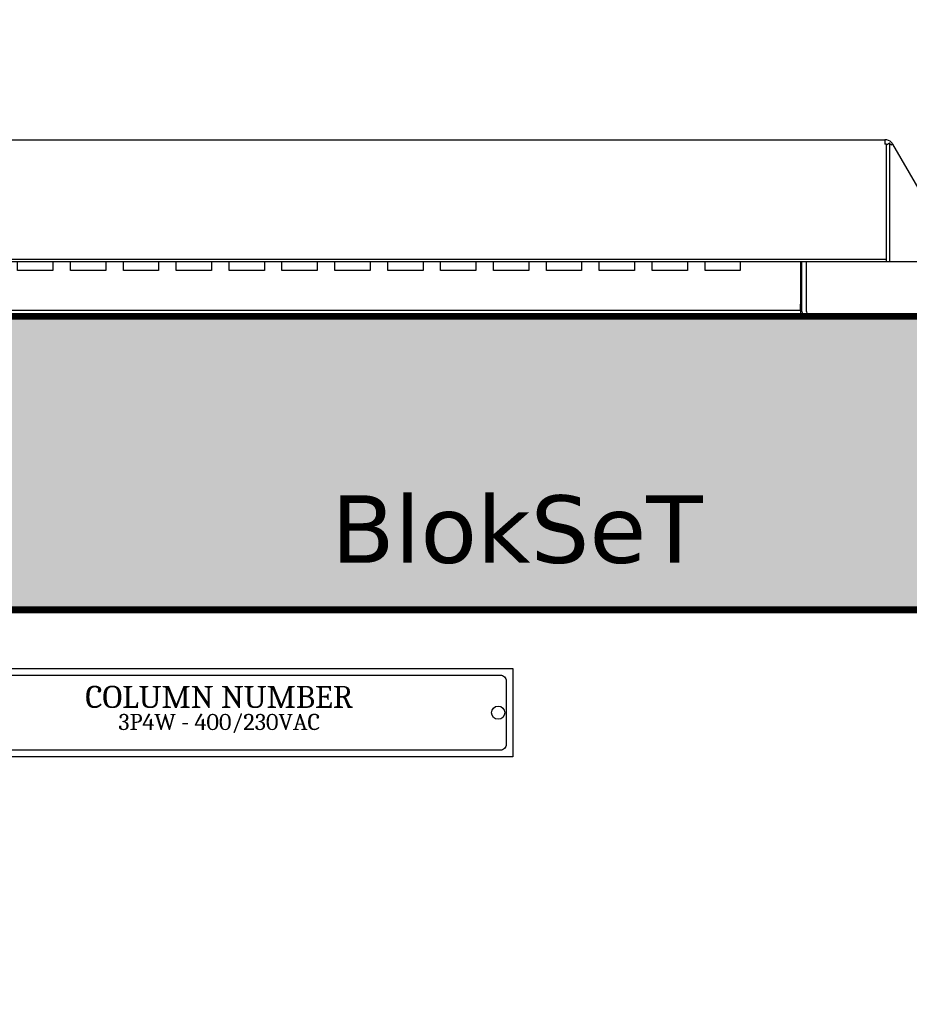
# Model space of a CAD drawing. Header units: millimetres. Extents: x -116965 to 323937, y 291661 to 566926.
# Drawn here: x -46549.5 to -46246.5, y 330210.3 to 330540.5 of the extents above; entities that cross this region are included whole.
import ezdxf

# ---------------------------------------------------------------- set-up
doc = ezdxf.new("R2010")
doc.units = ezdxf.units.MM
doc.header["$PDMODE"] = 35
doc.layers.get('0').update_dxf_attribs({"lineweight": 18})
doc.layers.add('AM_5', color=3, linetype='Continuous', lineweight=25)
doc.layers.add('Visible (ISO)', color=7, linetype='Continuous', lineweight=50)
doc.layers.add('C00-00-00', color=7, linetype='Continuous')
doc.layers.add('dien', color=2, linetype='Continuous')
for name, color, linetype, true_color in [('C34-3A-40', 7, 'Continuous', 0x343a40), ('C62-64-69', 7, 'Continuous', 0x626469), ('CFF-FF-FF', 7, 'Continuous', 0xffffff)]:
    doc.layers.add(name, color=color, linetype=linetype, true_color=true_color)
doc.styles.add('hwTech', font='Cambria.ttf')
doc.styles.get("Standard").update_dxf_attribs({"font": 'arial.ttf'})
doc.styles.add('{18b73a54-fa43-428c-adcb-c1c7bbdf2c84}', font='Simplex.shx')
doc.dimstyles.new('kich thuoc$0', dxfattribs={"dimscale": 2, "dimtxt": 20, "dimasz": 16, "dimexe": 15, "dimexo": 10, "dimgap": 5, "dimtad": 1, "dimdec": 0, "dimzin": 0, "dimdsep": 46, "dimtxsty": '{18b73a54-fa43-428c-adcb-c1c7bbdf2c84}', "dimblk": 'OPEN30', "dimcen": 0.09, "dimclrd": 3, "dimclre": 3, "dimclrt": 3, "dimadec": 0, "dimazin": 0, "dimtfac": 1, "dimtdec": 0, "dimtofl": 0, "dimtmove": 0, "dimatfit": 3, "dimldrblk": 'OPEN30', "dimfxl": 1, "dimtolj": 1, "dimtzin": 0, "dimarcsym": 0})

# ---------------------------------------------------------------- blocks, each defined once
blk = doc.blocks.new('SV-F')
at = {"lineweight": 13}
blk.add_line((201, 0), (-201, 0), dxfattribs=at)
at = {"layer": 'Visible (ISO)', "lineweight": 13}
for p, q in [((-226.27, 58.5), (-226.27, 60)), ((-226.27, 60), (226.27, 60)), ((226.27, 60), (226.27, 58.5)), ((-251.5, 19.3), (-228.87, 58.5)), ((-228.79, 58.46), (-228.87, 58.5)), ((-228.79, 58.46), (-228.7, 58.41)), ((-227.8, 58.89), (-228.23, 58.13)), ((-227.8, 58.89), (-227.8, 18.55)), ((-226.82, 58.32), (-227.8, 58.89)), ((-226.82, 18.55), (-226.82, 58.32)), ((-226.68, 58.5), (-226.68, 19.3)), ((-226.27, 58.5), (-226.68, 58.5)), ((226.68, 58.5), (226.27, 58.5)), ((226.68, 58.5), (226.68, 19.3)), ((226.82, 58.32), (227.8, 58.89)), ((226.82, 18.55), (226.82, 58.32)), ((228.23, 58.13), (227.8, 58.89)), ((227.8, 58.89), (227.8, 18.55)), ((228.7, 58.41), (228.79, 58.46)), ((228.87, 58.5), (228.79, 58.46)), ((228.87, 58.5), (251.5, 19.3)), ((-250.87, 18.93), (-251.5, 19.3)), ((-250.87, 18.93), (-250.2, 18.55)), ((-250.2, 18.55), (-227.8, 18.55)), ((-227.8, 18.55), (-226.82, 18.55)), ((-226.68, 19.3), (-226.68, 18.55)), ((-226.68, 19.3), (226.68, 19.3)), ((-226.68, 18.55), (226.68, 18.55)), ((-199.5, 18.55), (-199.5, 1.5)), ((-198, 1.5), (-198, 18.55)), ((-197.5, 4), (-197.5, 18.55)), ((-177, 15.5), (-177, 18.55)), ((-165, 18.55), (-165, 15.5)), ((-159, 15.5), (-159, 18.55)), ((-147, 18.55), (-147, 15.5)), ((-141, 15.5), (-141, 18.55)), ((-129, 18.55), (-129, 15.5)), ((-123, 15.5), (-123, 18.55)), ((-111, 18.55), (-111, 15.5)), ((-105, 15.5), (-105, 18.55)), ((-93, 18.55), (-93, 15.5)), ((-87, 15.5), (-87, 18.55)), ((-75, 18.55), (-75, 15.5)), ((-69, 15.5), (-69, 18.55)), ((-57, 18.55), (-57, 15.5)), ((-51, 15.5), (-51, 18.55)), ((-39, 18.55), (-39, 15.5)), ((-33, 15.5), (-33, 18.55)), ((-21, 18.55), (-21, 15.5)), ((-15, 15.5), (-15, 18.55)), ((-3, 18.55), (-3, 15.5)), ((3, 15.5), (3, 18.55)), ((15, 18.55), (15, 15.5)), ((21, 15.5), (21, 18.55)), ((33, 18.55), (33, 15.5)), ((39, 15.5), (39, 18.55)), ((51, 18.55), (51, 15.5)), ((57, 15.5), (57, 18.55)), ((69, 18.55), (69, 15.5)), ((75, 15.5), (75, 18.55)), ((87, 18.55), (87, 15.5)), ((93, 15.5), (93, 18.55)), ((105, 18.55), (105, 15.5)), ((111, 15.5), (111, 18.55)), ((123, 18.55), (123, 15.5)), ((129, 15.5), (129, 18.55)), ((141, 18.55), (141, 15.5)), ((147, 15.5), (147, 18.55)), ((159, 18.55), (159, 15.5)), ((165, 15.5), (165, 18.55)), ((177, 18.55), (177, 15.5)), ((197.5, 18.55), (197.5, 4)), ((198, 1.5), (198, 18.55)), ((199.5, 1.5), (199.5, 18.55)), ((226.68, 19.3), (226.68, 18.55)), ((226.82, 18.55), (227.8, 18.55)), ((227.8, 18.55), (250.2, 18.55)), ((250.87, 18.93), (250.2, 18.55)), ((251.5, 19.3), (250.87, 18.93)), ((-165, 15.5), (-177, 15.5)), ((-147, 15.5), (-159, 15.5)), ((-129, 15.5), (-141, 15.5)), ((-111, 15.5), (-123, 15.5)), ((-93, 15.5), (-105, 15.5)), ((-75, 15.5), (-87, 15.5)), ((-57, 15.5), (-69, 15.5)), ((-39, 15.5), (-51, 15.5)), ((-21, 15.5), (-33, 15.5)), ((-3, 15.5), (-15, 15.5)), ((15, 15.5), (3, 15.5)), ((33, 15.5), (21, 15.5)), ((51, 15.5), (39, 15.5)), ((69, 15.5), (57, 15.5)), ((87, 15.5), (75, 15.5)), ((105, 15.5), (93, 15.5)), ((123, 15.5), (111, 15.5)), ((141, 15.5), (129, 15.5)), ((159, 15.5), (147, 15.5)), ((177, 15.5), (165, 15.5)), ((-197.5, 2), (-197.5, 4)), ((197.5, 2), (197.5, 4)), ((-197.5, 2), (197.5, 2)), ((-197.5, 2), (-197.5, 0)), ((197.5, 2), (197.5, 0))]:
    blk.add_line(p, q, dxfattribs=at)
for centre, radius, start, end in [((-226.27, 57), 3, 90, 136.3257), ((226.27, 57), 3, 43.6743, 90), ((-226.27, 57), 3, 136.3257, 150), ((-226.27, 57), 1.5, 105.8402, 114.6033), ((226.27, 57), 1.5, 65.3967, 74.1598), ((226.27, 57), 3, 30, 43.6743), ((-201, 1.5), 1.5, 270, 0), ((-201, 1.5), 3, 330, 0), ((201, 1.5), 3, 180, 210), ((201, 1.5), 1.5, 180, 270)]:
    blk.add_arc(centre, radius, start, end, dxfattribs=at)
for points in [[(-228.7, 58.41), (-228.66, 58.38), (-228.61, 58.35), (-228.56, 58.32)], [(-228.56, 58.32), (-228.47, 58.27), (-228.36, 58.21), (-228.23, 58.13)], [(228.56, 58.32), (228.47, 58.27), (228.36, 58.21), (228.23, 58.13)], [(228.7, 58.41), (228.66, 58.38), (228.61, 58.35), (228.56, 58.32)]]:
    blk.add_open_spline(points, degree=3, dxfattribs=at)
blk = doc.blocks.new('_Open30')
at = {"color": 0, "linetype": 'ByBlock', "lineweight": -2}
for p, q in [((-1, 0.268), (0, 0)), ((0, 0), (-1, -0.268)), ((0, 0), (-1, 0))]:
    blk.add_line(p, q, dxfattribs=at)
blk = doc.blocks.new('*D1816')
at = {"layer": 'AM_5', "color": 3, "lineweight": -2, "transparency": 16777216}
for p, q in [((-46832.34, 330459.51), (-46832.34, 330844.43)), ((-46132.34, 330459.51), (-46132.34, 330844.43)), ((-46802.34, 330814.43), (-46162.34, 330814.43))]:
    blk.add_line(p, q, dxfattribs=at)
at = {"layer": 'Defpoints', "color": 0, "lineweight": -3, "transparency": 16777216}
for p in [(-46132.34, 330814.43), (-46832.34, 330439.51), (-46132.34, 330439.51)]:
    blk.add_point(p, dxfattribs=at)
at = {"layer": 'AM_5', "color": 3, "lineweight": -2, "transparency": 16777216, "xscale": 30, "yscale": 30, "zscale": 30, "rotation": 180}
blk.add_blockref('_Open30', (-46832.34, 330814.43), dxfattribs=at)
at = {"layer": 'AM_5', "color": 3, "lineweight": -2, "transparency": 16777216, "xscale": 30, "yscale": 30, "zscale": 30}
blk.add_blockref('_Open30', (-46132.34, 330814.43), dxfattribs=at)
at = {"layer": 'AM_5', "color": 3, "transparency": 16777216, "insert": (-46482.34, 330844.43), "char_height": 40, "attachment_point": 5, "style": '{18b73a54-fa43-428c-adcb-c1c7bbdf2c84}'}
blk.add_mtext('\\A1;700', dxfattribs=at)
blk = doc.blocks.new('QƯEQWQWEQWE')
at = {"color": 0, "lineweight": 13, "ltscale": 100}
blk.add_lwpolyline([(60414.52, 346788.3), (60214.52, 346788.3), (60214.52, 346818.3), (60414.52, 346818.3)], close=True, dxfattribs=at)
blk.add_lwpolyline([(60410.27, 346790.55), (60218.77, 346790.55, -0.414214), (60216.77, 346792.55), (60216.77, 346814.06, -0.414214), (60218.77, 346816.06), (60410.27, 346816.06, -0.414214), (60412.27, 346814.06), (60412.27, 346792.55, -0.414214)], format="xyb", close=True, dxfattribs=at)
at = {"color": 7}
for centre in [(60219.52, 346803.3), (60409.52, 346803.3)]:
    blk.add_circle(centre, 2.25, dxfattribs=at)
at = {"lineweight": -3, "ltscale": 5, "insert": (60314.57, 346808.64), "char_height": 7.5, "attachment_point": 5, "style": 'hwTech'}
blk.add_mtext_dynamic_manual_height_columns('COLUMN NUMBER', width=145.0456, gutter_width=12, heights=[0], dxfattribs=at)
at = {"layer": 'dien', "color": 6, "linetype": 'Continuous', "lineweight": 30, "insert": (60314.57, 346799.61), "char_height": 15, "width": 248.9403, "attachment_point": 5, "style": 'hwTech'}
blk.add_mtext('{\\H0.3667x;3P4W - 400/230VAC} ', dxfattribs=at)

msp = doc.modelspace()

# ---------------------------------------------------------------- hatches: boundary and pattern name
at = {"layer": 'C34-3A-40'}
h = msp.add_hatch(color=256, dxfattribs=at)
h.dxf.hatch_style = 2
h.paths.add_polyline_path([(-46831.541593, 330439.556236), (-46131.639302, 330439.556236), (-46131.639302, 330339.570192), (-46831.541593, 330339.570192)])
at = {"layer": 'C62-64-69'}
h = msp.add_hatch(color=256, dxfattribs=at)
h.dxf.hatch_style = 2
h.paths.add_polyline_path([(-46575.577327, 330430.557493), (-46543.581793, 330430.557493), (-46543.581793, 330423.558467), (-46575.577327, 330423.558467)])
h = msp.add_hatch(color=256, dxfattribs=at)
h.dxf.hatch_style = 2
h.paths.add_polyline_path([(-46543.581793, 330430.557493), (-46511.586258, 330430.557493), (-46511.586258, 330423.558467), (-46543.581793, 330423.558467)])
h = msp.add_hatch(color=256, dxfattribs=at)
h.dxf.hatch_style = 2
h.paths.add_polyline_path([(-46543.581793, 330430.557493), (-46511.586258, 330430.557493), (-46511.586258, 330423.558467), (-46543.581793, 330423.558467)])
h = msp.add_hatch(color=256, dxfattribs=at)
h.dxf.hatch_style = 2
h.paths.add_polyline_path([(-46511.586258, 330430.557493), (-46479.590727, 330430.557493), (-46479.590727, 330423.558467), (-46511.586258, 330423.558467)])
h = msp.add_hatch(color=256, dxfattribs=at)
h.dxf.hatch_style = 2
h.paths.add_polyline_path([(-46511.586258, 330430.557493), (-46479.590727, 330430.557493), (-46479.590727, 330423.558467), (-46511.586258, 330423.558467)])
h = msp.add_hatch(color=256, dxfattribs=at)
h.dxf.hatch_style = 2
h.paths.add_polyline_path([(-46479.590727, 330430.557493), (-46447.595193, 330430.557493), (-46447.595193, 330423.558467), (-46479.590727, 330423.558467)])
h = msp.add_hatch(color=256, dxfattribs=at)
h.dxf.hatch_style = 2
h.paths.add_polyline_path([(-46479.590727, 330430.557493), (-46447.595193, 330430.557493), (-46447.595193, 330423.558467), (-46479.590727, 330423.558467)])
h = msp.add_hatch(color=256, dxfattribs=at)
h.dxf.hatch_style = 2
h.paths.add_polyline_path([(-46447.595193, 330430.557493), (-46415.599658, 330430.557493), (-46415.599658, 330423.558467), (-46447.595193, 330423.558467)])
h = msp.add_hatch(color=256, dxfattribs=at)
h.dxf.hatch_style = 2
h.paths.add_polyline_path([(-46447.595193, 330430.557493), (-46415.599658, 330430.557493), (-46415.599658, 330423.558467), (-46447.595193, 330423.558467)])
h = msp.add_hatch(color=256, dxfattribs=at)
h.dxf.hatch_style = 2
h.paths.add_polyline_path([(-46415.599658, 330430.557493), (-46383.604127, 330430.557493), (-46383.604127, 330423.558467), (-46415.599658, 330423.558467)])
h = msp.add_hatch(color=256, dxfattribs=at)
h.dxf.hatch_style = 2
h.paths.add_polyline_path([(-46383.604127, 330430.557493), (-46351.608593, 330430.557493), (-46351.608593, 330423.558467), (-46383.604127, 330423.558467)])
h = msp.add_hatch(color=256, dxfattribs=at)
h.dxf.hatch_style = 2
h.paths.add_polyline_path([(-46383.604127, 330430.557493), (-46351.608593, 330430.557493), (-46351.608593, 330423.558467), (-46383.604127, 330423.558467)])
h = msp.add_hatch(color=256, dxfattribs=at)
h.dxf.hatch_style = 2
h.paths.add_polyline_path([(-46351.608593, 330430.557493), (-46319.613058, 330430.557493), (-46319.613058, 330423.558467), (-46351.608593, 330423.558467)])
h = msp.add_hatch(color=256, dxfattribs=at)
h.dxf.hatch_style = 2
h.paths.add_polyline_path([(-46351.608593, 330430.557493), (-46319.613058, 330430.557493), (-46319.613058, 330423.558467), (-46351.608593, 330423.558467)])
h = msp.add_hatch(color=256, dxfattribs=at)
h.dxf.hatch_style = 2
h.paths.add_polyline_path([(-46319.613058, 330430.557493), (-46287.617527, 330430.557493), (-46287.617527, 330423.558467), (-46319.613058, 330423.558467)])
h = msp.add_hatch(color=256, dxfattribs=at)
h.dxf.hatch_style = 2
h.paths.add_polyline_path([(-46319.613058, 330430.557493), (-46287.617527, 330430.557493), (-46287.617527, 330423.558467), (-46319.613058, 330423.558467)])
h = msp.add_hatch(color=256, dxfattribs=at)
h.dxf.hatch_style = 2
h.paths.add_polyline_path([(-46287.617527, 330430.557493), (-46255.621993, 330430.557493), (-46255.621993, 330423.558467), (-46287.617527, 330423.558467)])
h = msp.add_hatch(color=256, dxfattribs=at)
h.dxf.hatch_style = 2
h.paths.add_polyline_path([(-46287.617527, 330430.557493), (-46255.621993, 330430.557493), (-46255.621993, 330423.558467), (-46287.617527, 330423.558467)])
h = msp.add_hatch(color=256, dxfattribs=at)
h.dxf.hatch_style = 2
h.paths.add_polyline_path([(-46255.621993, 330430.557493), (-46223.626458, 330430.557493), (-46223.626458, 330423.558467), (-46255.621993, 330423.558467)])
h = msp.add_hatch(color=256, dxfattribs=at)
h.dxf.hatch_style = 2
h.paths.add_polyline_path([(-46575.577327, 330423.558467), (-46543.581793, 330423.558467), (-46543.581793, 330421.558749), (-46575.577327, 330421.558749)])
h = msp.add_hatch(color=256, dxfattribs=at)
h.dxf.hatch_style = 2
h.paths.add_polyline_path([(-46575.577327, 330421.558749), (-46543.581793, 330421.558749), (-46543.581793, 330414.559723), (-46575.577327, 330414.559723)])
h = msp.add_hatch(color=256, dxfattribs=at)
h.dxf.hatch_style = 2
h.paths.add_polyline_path([(-46543.581793, 330423.558467), (-46511.586258, 330423.558467), (-46511.586258, 330421.558749), (-46543.581793, 330421.558749)])
h = msp.add_hatch(color=256, dxfattribs=at)
h.dxf.hatch_style = 2
h.paths.add_polyline_path([(-46543.581793, 330423.558467), (-46511.586258, 330423.558467), (-46511.586258, 330421.558749), (-46543.581793, 330421.558749)])
h = msp.add_hatch(color=256, dxfattribs=at)
h.dxf.hatch_style = 2
h.paths.add_polyline_path([(-46543.581793, 330421.558749), (-46511.586258, 330421.558749), (-46511.586258, 330414.559723), (-46543.581793, 330414.559723)])
h = msp.add_hatch(color=256, dxfattribs=at)
h.dxf.hatch_style = 2
h.paths.add_polyline_path([(-46543.581793, 330421.558749), (-46511.586258, 330421.558749), (-46511.586258, 330414.559723), (-46543.581793, 330414.559723)])
h = msp.add_hatch(color=256, dxfattribs=at)
h.dxf.hatch_style = 2
h.paths.add_polyline_path([(-46511.586258, 330423.558467), (-46479.590727, 330423.558467), (-46479.590727, 330421.558749), (-46511.586258, 330421.558749)])
h = msp.add_hatch(color=256, dxfattribs=at)
h.dxf.hatch_style = 2
h.paths.add_polyline_path([(-46511.586258, 330423.558467), (-46479.590727, 330423.558467), (-46479.590727, 330421.558749), (-46511.586258, 330421.558749)])
h = msp.add_hatch(color=256, dxfattribs=at)
h.dxf.hatch_style = 2
h.paths.add_polyline_path([(-46511.586258, 330421.558749), (-46479.590727, 330421.558749), (-46479.590727, 330414.559723), (-46511.586258, 330414.559723)])
h = msp.add_hatch(color=256, dxfattribs=at)
h.dxf.hatch_style = 2
h.paths.add_polyline_path([(-46511.586258, 330421.558749), (-46479.590727, 330421.558749), (-46479.590727, 330414.559723), (-46511.586258, 330414.559723)])
h = msp.add_hatch(color=256, dxfattribs=at)
h.dxf.hatch_style = 2
h.paths.add_polyline_path([(-46479.590727, 330423.558467), (-46447.595193, 330423.558467), (-46447.595193, 330421.558749), (-46479.590727, 330421.558749)])
h = msp.add_hatch(color=256, dxfattribs=at)
h.dxf.hatch_style = 2
h.paths.add_polyline_path([(-46479.590727, 330423.558467), (-46447.595193, 330423.558467), (-46447.595193, 330421.558749), (-46479.590727, 330421.558749)])
h = msp.add_hatch(color=256, dxfattribs=at)
h.dxf.hatch_style = 2
h.paths.add_polyline_path([(-46479.590727, 330421.558749), (-46447.595193, 330421.558749), (-46447.595193, 330414.559723), (-46479.590727, 330414.559723)])
h = msp.add_hatch(color=256, dxfattribs=at)
h.dxf.hatch_style = 2
h.paths.add_polyline_path([(-46479.590727, 330421.558749), (-46447.595193, 330421.558749), (-46447.595193, 330414.559723), (-46479.590727, 330414.559723)])
h = msp.add_hatch(color=256, dxfattribs=at)
h.dxf.hatch_style = 2
h.paths.add_polyline_path([(-46447.595193, 330423.558467), (-46415.599658, 330423.558467), (-46415.599658, 330421.558749), (-46447.595193, 330421.558749)])
h = msp.add_hatch(color=256, dxfattribs=at)
h.dxf.hatch_style = 2
h.paths.add_polyline_path([(-46447.595193, 330423.558467), (-46415.599658, 330423.558467), (-46415.599658, 330421.558749), (-46447.595193, 330421.558749)])
h = msp.add_hatch(color=256, dxfattribs=at)
h.dxf.hatch_style = 2
h.paths.add_polyline_path([(-46447.595193, 330421.558749), (-46415.599658, 330421.558749), (-46415.599658, 330414.559723), (-46447.595193, 330414.559723)])
h = msp.add_hatch(color=256, dxfattribs=at)
h.dxf.hatch_style = 2
h.paths.add_polyline_path([(-46447.595193, 330421.558749), (-46415.599658, 330421.558749), (-46415.599658, 330414.559723), (-46447.595193, 330414.559723)])
h = msp.add_hatch(color=256, dxfattribs=at)
h.dxf.hatch_style = 2
h.paths.add_polyline_path([(-46415.599658, 330423.558467), (-46383.604127, 330423.558467), (-46383.604127, 330421.558749), (-46415.599658, 330421.558749)])
h = msp.add_hatch(color=256, dxfattribs=at)
h.dxf.hatch_style = 2
h.paths.add_polyline_path([(-46415.599658, 330421.558749), (-46383.604127, 330421.558749), (-46383.604127, 330414.559723), (-46415.599658, 330414.559723)])
h = msp.add_hatch(color=256, dxfattribs=at)
h.dxf.hatch_style = 2
h.paths.add_polyline_path([(-46383.604127, 330423.558467), (-46351.608593, 330423.558467), (-46351.608593, 330421.558749), (-46383.604127, 330421.558749)])
h = msp.add_hatch(color=256, dxfattribs=at)
h.dxf.hatch_style = 2
h.paths.add_polyline_path([(-46383.604127, 330423.558467), (-46351.608593, 330423.558467), (-46351.608593, 330421.558749), (-46383.604127, 330421.558749)])
h = msp.add_hatch(color=256, dxfattribs=at)
h.dxf.hatch_style = 2
h.paths.add_polyline_path([(-46383.604127, 330421.558749), (-46351.608593, 330421.558749), (-46351.608593, 330414.559723), (-46383.604127, 330414.559723)])
h = msp.add_hatch(color=256, dxfattribs=at)
h.dxf.hatch_style = 2
h.paths.add_polyline_path([(-46383.604127, 330421.558749), (-46351.608593, 330421.558749), (-46351.608593, 330414.559723), (-46383.604127, 330414.559723)])
h = msp.add_hatch(color=256, dxfattribs=at)
h.dxf.hatch_style = 2
h.paths.add_polyline_path([(-46351.608593, 330423.558467), (-46319.613058, 330423.558467), (-46319.613058, 330421.558749), (-46351.608593, 330421.558749)])
h = msp.add_hatch(color=256, dxfattribs=at)
h.dxf.hatch_style = 2
h.paths.add_polyline_path([(-46351.608593, 330423.558467), (-46319.613058, 330423.558467), (-46319.613058, 330421.558749), (-46351.608593, 330421.558749)])
h = msp.add_hatch(color=256, dxfattribs=at)
h.dxf.hatch_style = 2
h.paths.add_polyline_path([(-46351.608593, 330421.558749), (-46319.613058, 330421.558749), (-46319.613058, 330414.559723), (-46351.608593, 330414.559723)])
h = msp.add_hatch(color=256, dxfattribs=at)
h.dxf.hatch_style = 2
h.paths.add_polyline_path([(-46351.608593, 330421.558749), (-46319.613058, 330421.558749), (-46319.613058, 330414.559723), (-46351.608593, 330414.559723)])
h = msp.add_hatch(color=256, dxfattribs=at)
h.dxf.hatch_style = 2
h.paths.add_polyline_path([(-46319.613058, 330423.558467), (-46287.617527, 330423.558467), (-46287.617527, 330421.558749), (-46319.613058, 330421.558749)])
h = msp.add_hatch(color=256, dxfattribs=at)
h.dxf.hatch_style = 2
h.paths.add_polyline_path([(-46319.613058, 330423.558467), (-46287.617527, 330423.558467), (-46287.617527, 330421.558749), (-46319.613058, 330421.558749)])
h = msp.add_hatch(color=256, dxfattribs=at)
h.dxf.hatch_style = 2
h.paths.add_polyline_path([(-46319.613058, 330421.558749), (-46287.617527, 330421.558749), (-46287.617527, 330414.559723), (-46319.613058, 330414.559723)])
h = msp.add_hatch(color=256, dxfattribs=at)
h.dxf.hatch_style = 2
h.paths.add_polyline_path([(-46319.613058, 330421.558749), (-46287.617527, 330421.558749), (-46287.617527, 330414.559723), (-46319.613058, 330414.559723)])
h = msp.add_hatch(color=256, dxfattribs=at)
h.dxf.hatch_style = 2
h.paths.add_polyline_path([(-46287.617527, 330423.558467), (-46255.621993, 330423.558467), (-46255.621993, 330421.558749), (-46287.617527, 330421.558749)])
h = msp.add_hatch(color=256, dxfattribs=at)
h.dxf.hatch_style = 2
h.paths.add_polyline_path([(-46287.617527, 330423.558467), (-46255.621993, 330423.558467), (-46255.621993, 330421.558749), (-46287.617527, 330421.558749)])
h = msp.add_hatch(color=256, dxfattribs=at)
h.dxf.hatch_style = 2
h.paths.add_polyline_path([(-46287.617527, 330421.558749), (-46255.621993, 330421.558749), (-46255.621993, 330414.559723), (-46287.617527, 330414.559723)])
h = msp.add_hatch(color=256, dxfattribs=at)
h.dxf.hatch_style = 2
h.paths.add_polyline_path([(-46287.617527, 330421.558749), (-46255.621993, 330421.558749), (-46255.621993, 330414.559723), (-46287.617527, 330414.559723)])
h = msp.add_hatch(color=256, dxfattribs=at)
h.dxf.hatch_style = 2
h.paths.add_polyline_path([(-46255.621993, 330423.558467), (-46223.626458, 330423.558467), (-46223.626458, 330421.558749), (-46255.621993, 330421.558749)])
h = msp.add_hatch(color=256, dxfattribs=at)
h.dxf.hatch_style = 2
h.paths.add_polyline_path([(-46255.621993, 330421.558749), (-46223.626458, 330421.558749), (-46223.626458, 330414.559723), (-46255.621993, 330414.559723)])
h = msp.add_hatch(color=256, dxfattribs=at)
h.dxf.hatch_style = 2
h.paths.add_polyline_path([(-46575.577327, 330414.559723), (-46543.581793, 330414.559723), (-46543.581793, 330412.560005), (-46575.577327, 330412.560005)])
h = msp.add_hatch(color=256, dxfattribs=at)
h.dxf.hatch_style = 2
h.paths.add_polyline_path([(-46543.581793, 330414.559723), (-46511.586258, 330414.559723), (-46511.586258, 330412.560005), (-46543.581793, 330412.560005)])
h = msp.add_hatch(color=256, dxfattribs=at)
h.dxf.hatch_style = 2
h.paths.add_polyline_path([(-46543.581793, 330414.559723), (-46511.586258, 330414.559723), (-46511.586258, 330412.560005), (-46543.581793, 330412.560005)])
h = msp.add_hatch(color=256, dxfattribs=at)
h.dxf.hatch_style = 2
h.paths.add_polyline_path([(-46511.586258, 330414.559723), (-46479.590727, 330414.559723), (-46479.590727, 330412.560005), (-46511.586258, 330412.560005)])
h = msp.add_hatch(color=256, dxfattribs=at)
h.dxf.hatch_style = 2
h.paths.add_polyline_path([(-46511.586258, 330414.559723), (-46479.590727, 330414.559723), (-46479.590727, 330412.560005), (-46511.586258, 330412.560005)])
h = msp.add_hatch(color=256, dxfattribs=at)
h.dxf.hatch_style = 2
h.paths.add_polyline_path([(-46479.590727, 330414.559723), (-46447.595193, 330414.559723), (-46447.595193, 330412.560005), (-46479.590727, 330412.560005)])
h = msp.add_hatch(color=256, dxfattribs=at)
h.dxf.hatch_style = 2
h.paths.add_polyline_path([(-46479.590727, 330414.559723), (-46447.595193, 330414.559723), (-46447.595193, 330412.560005), (-46479.590727, 330412.560005)])
h = msp.add_hatch(color=256, dxfattribs=at)
h.dxf.hatch_style = 2
h.paths.add_polyline_path([(-46447.595193, 330414.559723), (-46415.599658, 330414.559723), (-46415.599658, 330412.560005), (-46447.595193, 330412.560005)])
h = msp.add_hatch(color=256, dxfattribs=at)
h.dxf.hatch_style = 2
h.paths.add_polyline_path([(-46447.595193, 330414.559723), (-46415.599658, 330414.559723), (-46415.599658, 330412.560005), (-46447.595193, 330412.560005)])
h = msp.add_hatch(color=256, dxfattribs=at)
h.dxf.hatch_style = 2
h.paths.add_polyline_path([(-46415.599658, 330414.559723), (-46383.604127, 330414.559723), (-46383.604127, 330412.560005), (-46415.599658, 330412.560005)])
h = msp.add_hatch(color=256, dxfattribs=at)
h.dxf.hatch_style = 2
h.paths.add_polyline_path([(-46383.604127, 330414.559723), (-46351.608593, 330414.559723), (-46351.608593, 330412.560005), (-46383.604127, 330412.560005)])
h = msp.add_hatch(color=256, dxfattribs=at)
h.dxf.hatch_style = 2
h.paths.add_polyline_path([(-46383.604127, 330414.559723), (-46351.608593, 330414.559723), (-46351.608593, 330412.560005), (-46383.604127, 330412.560005)])
h = msp.add_hatch(color=256, dxfattribs=at)
h.dxf.hatch_style = 2
h.paths.add_polyline_path([(-46351.608593, 330414.559723), (-46319.613058, 330414.559723), (-46319.613058, 330412.560005), (-46351.608593, 330412.560005)])
h = msp.add_hatch(color=256, dxfattribs=at)
h.dxf.hatch_style = 2
h.paths.add_polyline_path([(-46351.608593, 330414.559723), (-46319.613058, 330414.559723), (-46319.613058, 330412.560005), (-46351.608593, 330412.560005)])
h = msp.add_hatch(color=256, dxfattribs=at)
h.dxf.hatch_style = 2
h.paths.add_polyline_path([(-46319.613058, 330414.559723), (-46287.617527, 330414.559723), (-46287.617527, 330412.560005), (-46319.613058, 330412.560005)])
h = msp.add_hatch(color=256, dxfattribs=at)
h.dxf.hatch_style = 2
h.paths.add_polyline_path([(-46319.613058, 330414.559723), (-46287.617527, 330414.559723), (-46287.617527, 330412.560005), (-46319.613058, 330412.560005)])
h = msp.add_hatch(color=256, dxfattribs=at)
h.dxf.hatch_style = 2
h.paths.add_polyline_path([(-46287.617527, 330414.559723), (-46255.621993, 330414.559723), (-46255.621993, 330412.560005), (-46287.617527, 330412.560005)])
h = msp.add_hatch(color=256, dxfattribs=at)
h.dxf.hatch_style = 2
h.paths.add_polyline_path([(-46287.617527, 330414.559723), (-46255.621993, 330414.559723), (-46255.621993, 330412.560005), (-46287.617527, 330412.560005)])
h = msp.add_hatch(color=256, dxfattribs=at)
h.dxf.hatch_style = 2
h.paths.add_polyline_path([(-46255.621993, 330414.559723), (-46223.626458, 330414.559723), (-46223.626458, 330412.560005), (-46255.621993, 330412.560005)])
h = msp.add_hatch(color=256, dxfattribs=at)
h.dxf.hatch_style = 2
h.paths.add_polyline_path([(-46575.577327, 330412.560005), (-46543.581793, 330412.560005), (-46543.581793, 330405.56098), (-46575.577327, 330405.56098)])
h = msp.add_hatch(color=256, dxfattribs=at)
h.dxf.hatch_style = 2
h.paths.add_polyline_path([(-46543.581793, 330412.560005), (-46511.586258, 330412.560005), (-46511.586258, 330405.56098), (-46543.581793, 330405.56098)])
h = msp.add_hatch(color=256, dxfattribs=at)
h.dxf.hatch_style = 2
h.paths.add_polyline_path([(-46543.581793, 330412.560005), (-46511.586258, 330412.560005), (-46511.586258, 330405.56098), (-46543.581793, 330405.56098)])
h = msp.add_hatch(color=256, dxfattribs=at)
h.dxf.hatch_style = 2
h.paths.add_polyline_path([(-46511.586258, 330412.560005), (-46479.590727, 330412.560005), (-46479.590727, 330405.56098), (-46511.586258, 330405.56098)])
h = msp.add_hatch(color=256, dxfattribs=at)
h.dxf.hatch_style = 2
h.paths.add_polyline_path([(-46511.586258, 330412.560005), (-46479.590727, 330412.560005), (-46479.590727, 330405.56098), (-46511.586258, 330405.56098)])
h = msp.add_hatch(color=256, dxfattribs=at)
h.dxf.hatch_style = 2
h.paths.add_polyline_path([(-46479.590727, 330412.560005), (-46447.595193, 330412.560005), (-46447.595193, 330405.56098), (-46479.590727, 330405.56098)])
h = msp.add_hatch(color=256, dxfattribs=at)
h.dxf.hatch_style = 2
h.paths.add_polyline_path([(-46479.590727, 330412.560005), (-46447.595193, 330412.560005), (-46447.595193, 330405.56098), (-46479.590727, 330405.56098)])
h = msp.add_hatch(color=256, dxfattribs=at)
h.dxf.hatch_style = 2
h.paths.add_polyline_path([(-46447.595193, 330412.560005), (-46415.599658, 330412.560005), (-46415.599658, 330405.56098), (-46447.595193, 330405.56098)])
h = msp.add_hatch(color=256, dxfattribs=at)
h.dxf.hatch_style = 2
h.paths.add_polyline_path([(-46447.595193, 330412.560005), (-46415.599658, 330412.560005), (-46415.599658, 330405.56098), (-46447.595193, 330405.56098)])
h = msp.add_hatch(color=256, dxfattribs=at)
h.dxf.hatch_style = 2
h.paths.add_polyline_path([(-46415.599658, 330412.560005), (-46383.604127, 330412.560005), (-46383.604127, 330405.56098), (-46415.599658, 330405.56098)])
h = msp.add_hatch(color=256, dxfattribs=at)
h.dxf.hatch_style = 2
h.paths.add_polyline_path([(-46383.604127, 330412.560005), (-46351.608593, 330412.560005), (-46351.608593, 330405.56098), (-46383.604127, 330405.56098)])
h = msp.add_hatch(color=256, dxfattribs=at)
h.dxf.hatch_style = 2
h.paths.add_polyline_path([(-46383.604127, 330412.560005), (-46351.608593, 330412.560005), (-46351.608593, 330405.56098), (-46383.604127, 330405.56098)])
h = msp.add_hatch(color=256, dxfattribs=at)
h.dxf.hatch_style = 2
h.paths.add_polyline_path([(-46351.608593, 330412.560005), (-46319.613058, 330412.560005), (-46319.613058, 330405.56098), (-46351.608593, 330405.56098)])
h = msp.add_hatch(color=256, dxfattribs=at)
h.dxf.hatch_style = 2
h.paths.add_polyline_path([(-46351.608593, 330412.560005), (-46319.613058, 330412.560005), (-46319.613058, 330405.56098), (-46351.608593, 330405.56098)])
h = msp.add_hatch(color=256, dxfattribs=at)
h.dxf.hatch_style = 2
h.paths.add_polyline_path([(-46319.613058, 330412.560005), (-46287.617527, 330412.560005), (-46287.617527, 330405.56098), (-46319.613058, 330405.56098)])
h = msp.add_hatch(color=256, dxfattribs=at)
h.dxf.hatch_style = 2
h.paths.add_polyline_path([(-46319.613058, 330412.560005), (-46287.617527, 330412.560005), (-46287.617527, 330405.56098), (-46319.613058, 330405.56098)])
h = msp.add_hatch(color=256, dxfattribs=at)
h.dxf.hatch_style = 2
h.paths.add_polyline_path([(-46287.617527, 330412.560005), (-46255.621993, 330412.560005), (-46255.621993, 330405.56098), (-46287.617527, 330405.56098)])
h = msp.add_hatch(color=256, dxfattribs=at)
h.dxf.hatch_style = 2
h.paths.add_polyline_path([(-46287.617527, 330412.560005), (-46255.621993, 330412.560005), (-46255.621993, 330405.56098), (-46287.617527, 330405.56098)])
h = msp.add_hatch(color=256, dxfattribs=at)
h.dxf.hatch_style = 2
h.paths.add_polyline_path([(-46255.621993, 330412.560005), (-46223.626458, 330412.560005), (-46223.626458, 330405.56098), (-46255.621993, 330405.56098)])
h = msp.add_hatch(color=256, dxfattribs=at)
h.dxf.hatch_style = 2
h.paths.add_polyline_path([(-46575.577327, 330405.56098), (-46543.581793, 330405.56098), (-46543.581793, 330403.561261), (-46575.577327, 330403.561261)])
h = msp.add_hatch(color=256, dxfattribs=at)
h.dxf.hatch_style = 2
h.paths.add_polyline_path([(-46543.581793, 330405.56098), (-46511.586258, 330405.56098), (-46511.586258, 330403.561261), (-46543.581793, 330403.561261)])
h = msp.add_hatch(color=256, dxfattribs=at)
h.dxf.hatch_style = 2
h.paths.add_polyline_path([(-46543.581793, 330405.56098), (-46511.586258, 330405.56098), (-46511.586258, 330403.561261), (-46543.581793, 330403.561261)])
h = msp.add_hatch(color=256, dxfattribs=at)
h.dxf.hatch_style = 2
h.paths.add_polyline_path([(-46511.586258, 330405.56098), (-46479.590727, 330405.56098), (-46479.590727, 330403.561261), (-46511.586258, 330403.561261)])
h = msp.add_hatch(color=256, dxfattribs=at)
h.dxf.hatch_style = 2
h.paths.add_polyline_path([(-46511.586258, 330405.56098), (-46479.590727, 330405.56098), (-46479.590727, 330403.561261), (-46511.586258, 330403.561261)])
h = msp.add_hatch(color=256, dxfattribs=at)
h.dxf.hatch_style = 2
h.paths.add_polyline_path([(-46479.590727, 330405.56098), (-46447.595193, 330405.56098), (-46447.595193, 330403.561261), (-46479.590727, 330403.561261)])
h = msp.add_hatch(color=256, dxfattribs=at)
h.dxf.hatch_style = 2
h.paths.add_polyline_path([(-46479.590727, 330405.56098), (-46447.595193, 330405.56098), (-46447.595193, 330403.561261), (-46479.590727, 330403.561261)])
h = msp.add_hatch(color=256, dxfattribs=at)
h.dxf.hatch_style = 2
h.paths.add_polyline_path([(-46447.595193, 330405.56098), (-46415.599658, 330405.56098), (-46415.599658, 330403.561261), (-46447.595193, 330403.561261)])
h = msp.add_hatch(color=256, dxfattribs=at)
h.dxf.hatch_style = 2
h.paths.add_polyline_path([(-46447.595193, 330405.56098), (-46415.599658, 330405.56098), (-46415.599658, 330403.561261), (-46447.595193, 330403.561261)])
h = msp.add_hatch(color=256, dxfattribs=at)
h.dxf.hatch_style = 2
h.paths.add_polyline_path([(-46415.599658, 330405.56098), (-46383.604127, 330405.56098), (-46383.604127, 330403.561261), (-46415.599658, 330403.561261)])
h = msp.add_hatch(color=256, dxfattribs=at)
h.dxf.hatch_style = 2
h.paths.add_polyline_path([(-46383.604127, 330405.56098), (-46351.608593, 330405.56098), (-46351.608593, 330403.561261), (-46383.604127, 330403.561261)])
h = msp.add_hatch(color=256, dxfattribs=at)
h.dxf.hatch_style = 2
h.paths.add_polyline_path([(-46383.604127, 330405.56098), (-46351.608593, 330405.56098), (-46351.608593, 330403.561261), (-46383.604127, 330403.561261)])
h = msp.add_hatch(color=256, dxfattribs=at)
h.dxf.hatch_style = 2
h.paths.add_polyline_path([(-46351.608593, 330405.56098), (-46319.613058, 330405.56098), (-46319.613058, 330403.561261), (-46351.608593, 330403.561261)])
h = msp.add_hatch(color=256, dxfattribs=at)
h.dxf.hatch_style = 2
h.paths.add_polyline_path([(-46351.608593, 330405.56098), (-46319.613058, 330405.56098), (-46319.613058, 330403.561261), (-46351.608593, 330403.561261)])
h = msp.add_hatch(color=256, dxfattribs=at)
h.dxf.hatch_style = 2
h.paths.add_polyline_path([(-46319.613058, 330405.56098), (-46287.617527, 330405.56098), (-46287.617527, 330403.561261), (-46319.613058, 330403.561261)])
h = msp.add_hatch(color=256, dxfattribs=at)
h.dxf.hatch_style = 2
h.paths.add_polyline_path([(-46319.613058, 330405.56098), (-46287.617527, 330405.56098), (-46287.617527, 330403.561261), (-46319.613058, 330403.561261)])
h = msp.add_hatch(color=256, dxfattribs=at)
h.dxf.hatch_style = 2
h.paths.add_polyline_path([(-46287.617527, 330405.56098), (-46255.621993, 330405.56098), (-46255.621993, 330403.561261), (-46287.617527, 330403.561261)])
h = msp.add_hatch(color=256, dxfattribs=at)
h.dxf.hatch_style = 2
h.paths.add_polyline_path([(-46287.617527, 330405.56098), (-46255.621993, 330405.56098), (-46255.621993, 330403.561261), (-46287.617527, 330403.561261)])
h = msp.add_hatch(color=256, dxfattribs=at)
h.dxf.hatch_style = 2
h.paths.add_polyline_path([(-46255.621993, 330405.56098), (-46223.626458, 330405.56098), (-46223.626458, 330403.561261), (-46255.621993, 330403.561261)])
h = msp.add_hatch(color=256, dxfattribs=at)
h.dxf.hatch_style = 2
h.paths.add_polyline_path([(-46575.577327, 330403.561261), (-46543.581793, 330403.561261), (-46543.581793, 330396.562236), (-46575.577327, 330396.562236)])
h = msp.add_hatch(color=256, dxfattribs=at)
h.dxf.hatch_style = 2
h.paths.add_polyline_path([(-46543.581793, 330403.561261), (-46511.586258, 330403.561261), (-46511.586258, 330396.562236), (-46543.581793, 330396.562236)])
h = msp.add_hatch(color=256, dxfattribs=at)
h.dxf.hatch_style = 2
h.paths.add_polyline_path([(-46543.581793, 330403.561261), (-46511.586258, 330403.561261), (-46511.586258, 330396.562236), (-46543.581793, 330396.562236)])
h = msp.add_hatch(color=256, dxfattribs=at)
h.dxf.hatch_style = 2
h.paths.add_polyline_path([(-46511.586258, 330403.561261), (-46479.590727, 330403.561261), (-46479.590727, 330396.562236), (-46511.586258, 330396.562236)])
h = msp.add_hatch(color=256, dxfattribs=at)
h.dxf.hatch_style = 2
h.paths.add_polyline_path([(-46511.586258, 330403.561261), (-46479.590727, 330403.561261), (-46479.590727, 330396.562236), (-46511.586258, 330396.562236)])
h = msp.add_hatch(color=256, dxfattribs=at)
h.dxf.hatch_style = 2
h.paths.add_polyline_path([(-46479.590727, 330403.561261), (-46447.595193, 330403.561261), (-46447.595193, 330396.562236), (-46479.590727, 330396.562236)])
h = msp.add_hatch(color=256, dxfattribs=at)
h.dxf.hatch_style = 2
h.paths.add_polyline_path([(-46479.590727, 330403.561261), (-46447.595193, 330403.561261), (-46447.595193, 330396.562236), (-46479.590727, 330396.562236)])
h = msp.add_hatch(color=256, dxfattribs=at)
h.dxf.hatch_style = 2
h.paths.add_polyline_path([(-46447.595193, 330403.561261), (-46415.599658, 330403.561261), (-46415.599658, 330396.562236), (-46447.595193, 330396.562236)])
h = msp.add_hatch(color=256, dxfattribs=at)
h.dxf.hatch_style = 2
h.paths.add_polyline_path([(-46447.595193, 330403.561261), (-46415.599658, 330403.561261), (-46415.599658, 330396.562236), (-46447.595193, 330396.562236)])
h = msp.add_hatch(color=256, dxfattribs=at)
h.dxf.hatch_style = 2
h.paths.add_polyline_path([(-46415.599658, 330403.561261), (-46383.604127, 330403.561261), (-46383.604127, 330396.562236), (-46415.599658, 330396.562236)])
h = msp.add_hatch(color=256, dxfattribs=at)
h.dxf.hatch_style = 2
h.paths.add_polyline_path([(-46383.604127, 330403.561261), (-46351.608593, 330403.561261), (-46351.608593, 330396.562236), (-46383.604127, 330396.562236)])
h = msp.add_hatch(color=256, dxfattribs=at)
h.dxf.hatch_style = 2
h.paths.add_polyline_path([(-46383.604127, 330403.561261), (-46351.608593, 330403.561261), (-46351.608593, 330396.562236), (-46383.604127, 330396.562236)])
h = msp.add_hatch(color=256, dxfattribs=at)
h.dxf.hatch_style = 2
h.paths.add_polyline_path([(-46351.608593, 330403.561261), (-46319.613058, 330403.561261), (-46319.613058, 330396.562236), (-46351.608593, 330396.562236)])
h = msp.add_hatch(color=256, dxfattribs=at)
h.dxf.hatch_style = 2
h.paths.add_polyline_path([(-46351.608593, 330403.561261), (-46319.613058, 330403.561261), (-46319.613058, 330396.562236), (-46351.608593, 330396.562236)])
h = msp.add_hatch(color=256, dxfattribs=at)
h.dxf.hatch_style = 2
h.paths.add_polyline_path([(-46319.613058, 330403.561261), (-46287.617527, 330403.561261), (-46287.617527, 330396.562236), (-46319.613058, 330396.562236)])
h = msp.add_hatch(color=256, dxfattribs=at)
h.dxf.hatch_style = 2
h.paths.add_polyline_path([(-46319.613058, 330403.561261), (-46287.617527, 330403.561261), (-46287.617527, 330396.562236), (-46319.613058, 330396.562236)])
h = msp.add_hatch(color=256, dxfattribs=at)
h.dxf.hatch_style = 2
h.paths.add_polyline_path([(-46287.617527, 330403.561261), (-46255.621993, 330403.561261), (-46255.621993, 330396.562236), (-46287.617527, 330396.562236)])
h = msp.add_hatch(color=256, dxfattribs=at)
h.dxf.hatch_style = 2
h.paths.add_polyline_path([(-46287.617527, 330403.561261), (-46255.621993, 330403.561261), (-46255.621993, 330396.562236), (-46287.617527, 330396.562236)])
h = msp.add_hatch(color=256, dxfattribs=at)
h.dxf.hatch_style = 2
h.paths.add_polyline_path([(-46255.621993, 330403.561261), (-46223.626458, 330403.561261), (-46223.626458, 330396.562236), (-46255.621993, 330396.562236)])
h = msp.add_hatch(color=256, dxfattribs=at)
h.dxf.hatch_style = 2
h.paths.add_polyline_path([(-46575.577327, 330396.562236), (-46543.581793, 330396.562236), (-46543.581793, 330394.562518), (-46575.577327, 330394.562518)])
h = msp.add_hatch(color=256, dxfattribs=at)
h.dxf.hatch_style = 2
h.paths.add_polyline_path([(-46543.581793, 330396.562236), (-46511.586258, 330396.562236), (-46511.586258, 330394.562518), (-46543.581793, 330394.562518)])
h = msp.add_hatch(color=256, dxfattribs=at)
h.dxf.hatch_style = 2
h.paths.add_polyline_path([(-46543.581793, 330396.562236), (-46511.586258, 330396.562236), (-46511.586258, 330394.562518), (-46543.581793, 330394.562518)])
h = msp.add_hatch(color=256, dxfattribs=at)
h.dxf.hatch_style = 2
h.paths.add_polyline_path([(-46511.586258, 330396.562236), (-46479.590727, 330396.562236), (-46479.590727, 330394.562518), (-46511.586258, 330394.562518)])
h = msp.add_hatch(color=256, dxfattribs=at)
h.dxf.hatch_style = 2
h.paths.add_polyline_path([(-46511.586258, 330396.562236), (-46479.590727, 330396.562236), (-46479.590727, 330394.562518), (-46511.586258, 330394.562518)])
h = msp.add_hatch(color=256, dxfattribs=at)
h.dxf.hatch_style = 2
h.paths.add_polyline_path([(-46479.590727, 330396.562236), (-46447.595193, 330396.562236), (-46447.595193, 330394.562518), (-46479.590727, 330394.562518)])
h = msp.add_hatch(color=256, dxfattribs=at)
h.dxf.hatch_style = 2
h.paths.add_polyline_path([(-46479.590727, 330396.562236), (-46447.595193, 330396.562236), (-46447.595193, 330394.562518), (-46479.590727, 330394.562518)])
h = msp.add_hatch(color=256, dxfattribs=at)
h.dxf.hatch_style = 2
h.paths.add_polyline_path([(-46447.595193, 330396.562236), (-46415.599658, 330396.562236), (-46415.599658, 330394.562518), (-46447.595193, 330394.562518)])
h = msp.add_hatch(color=256, dxfattribs=at)
h.dxf.hatch_style = 2
h.paths.add_polyline_path([(-46447.595193, 330396.562236), (-46415.599658, 330396.562236), (-46415.599658, 330394.562518), (-46447.595193, 330394.562518)])
h = msp.add_hatch(color=256, dxfattribs=at)
h.dxf.hatch_style = 2
h.paths.add_polyline_path([(-46415.599658, 330396.562236), (-46383.604127, 330396.562236), (-46383.604127, 330394.562518), (-46415.599658, 330394.562518)])
h = msp.add_hatch(color=256, dxfattribs=at)
h.dxf.hatch_style = 2
h.paths.add_polyline_path([(-46383.604127, 330396.562236), (-46351.608593, 330396.562236), (-46351.608593, 330394.562518), (-46383.604127, 330394.562518)])
h = msp.add_hatch(color=256, dxfattribs=at)
h.dxf.hatch_style = 2
h.paths.add_polyline_path([(-46383.604127, 330396.562236), (-46351.608593, 330396.562236), (-46351.608593, 330394.562518), (-46383.604127, 330394.562518)])
h = msp.add_hatch(color=256, dxfattribs=at)
h.dxf.hatch_style = 2
h.paths.add_polyline_path([(-46351.608593, 330396.562236), (-46319.613058, 330396.562236), (-46319.613058, 330394.562518), (-46351.608593, 330394.562518)])
h = msp.add_hatch(color=256, dxfattribs=at)
h.dxf.hatch_style = 2
h.paths.add_polyline_path([(-46351.608593, 330396.562236), (-46319.613058, 330396.562236), (-46319.613058, 330394.562518), (-46351.608593, 330394.562518)])
h = msp.add_hatch(color=256, dxfattribs=at)
h.dxf.hatch_style = 2
h.paths.add_polyline_path([(-46319.613058, 330396.562236), (-46287.617527, 330396.562236), (-46287.617527, 330394.562518), (-46319.613058, 330394.562518)])
h = msp.add_hatch(color=256, dxfattribs=at)
h.dxf.hatch_style = 2
h.paths.add_polyline_path([(-46319.613058, 330396.562236), (-46287.617527, 330396.562236), (-46287.617527, 330394.562518), (-46319.613058, 330394.562518)])
h = msp.add_hatch(color=256, dxfattribs=at)
h.dxf.hatch_style = 2
h.paths.add_polyline_path([(-46287.617527, 330396.562236), (-46255.621993, 330396.562236), (-46255.621993, 330394.562518), (-46287.617527, 330394.562518)])
h = msp.add_hatch(color=256, dxfattribs=at)
h.dxf.hatch_style = 2
h.paths.add_polyline_path([(-46287.617527, 330396.562236), (-46255.621993, 330396.562236), (-46255.621993, 330394.562518), (-46287.617527, 330394.562518)])
h = msp.add_hatch(color=256, dxfattribs=at)
h.dxf.hatch_style = 2
h.paths.add_polyline_path([(-46255.621993, 330396.562236), (-46223.626458, 330396.562236), (-46223.626458, 330394.562518), (-46255.621993, 330394.562518)])
h = msp.add_hatch(color=256, dxfattribs=at)
h.dxf.hatch_style = 2
h.paths.add_polyline_path([(-46575.577327, 330394.562518), (-46543.581793, 330394.562518), (-46543.581793, 330387.563492), (-46575.577327, 330387.563492)])
h = msp.add_hatch(color=256, dxfattribs=at)
h.dxf.hatch_style = 2
h.paths.add_polyline_path([(-46543.581793, 330394.562518), (-46511.586258, 330394.562518), (-46511.586258, 330387.563492), (-46543.581793, 330387.563492)])
h = msp.add_hatch(color=256, dxfattribs=at)
h.dxf.hatch_style = 2
h.paths.add_polyline_path([(-46543.581793, 330394.562518), (-46511.586258, 330394.562518), (-46511.586258, 330387.563492), (-46543.581793, 330387.563492)])
h = msp.add_hatch(color=256, dxfattribs=at)
h.dxf.hatch_style = 2
h.paths.add_polyline_path([(-46511.586258, 330394.562518), (-46479.590727, 330394.562518), (-46479.590727, 330387.563492), (-46511.586258, 330387.563492)])
h = msp.add_hatch(color=256, dxfattribs=at)
h.dxf.hatch_style = 2
h.paths.add_polyline_path([(-46511.586258, 330394.562518), (-46479.590727, 330394.562518), (-46479.590727, 330387.563492), (-46511.586258, 330387.563492)])
h = msp.add_hatch(color=256, dxfattribs=at)
h.dxf.hatch_style = 2
h.paths.add_polyline_path([(-46479.590727, 330394.562518), (-46447.595193, 330394.562518), (-46447.595193, 330387.563492), (-46479.590727, 330387.563492)])
h = msp.add_hatch(color=256, dxfattribs=at)
h.dxf.hatch_style = 2
h.paths.add_polyline_path([(-46479.590727, 330394.562518), (-46447.595193, 330394.562518), (-46447.595193, 330387.563492), (-46479.590727, 330387.563492)])
h = msp.add_hatch(color=256, dxfattribs=at)
h.dxf.hatch_style = 2
h.paths.add_polyline_path([(-46447.595193, 330394.562518), (-46415.599658, 330394.562518), (-46415.599658, 330387.563492), (-46447.595193, 330387.563492)])
h = msp.add_hatch(color=256, dxfattribs=at)
h.dxf.hatch_style = 2
h.paths.add_polyline_path([(-46447.595193, 330394.562518), (-46415.599658, 330394.562518), (-46415.599658, 330387.563492), (-46447.595193, 330387.563492)])
h = msp.add_hatch(color=256, dxfattribs=at)
h.dxf.hatch_style = 2
h.paths.add_polyline_path([(-46415.599658, 330394.562518), (-46383.604127, 330394.562518), (-46383.604127, 330387.563492), (-46415.599658, 330387.563492)])
h = msp.add_hatch(color=256, dxfattribs=at)
h.dxf.hatch_style = 2
h.paths.add_polyline_path([(-46383.604127, 330394.562518), (-46351.608593, 330394.562518), (-46351.608593, 330387.563492), (-46383.604127, 330387.563492)])
h = msp.add_hatch(color=256, dxfattribs=at)
h.dxf.hatch_style = 2
h.paths.add_polyline_path([(-46383.604127, 330394.562518), (-46351.608593, 330394.562518), (-46351.608593, 330387.563492), (-46383.604127, 330387.563492)])
h = msp.add_hatch(color=256, dxfattribs=at)
h.dxf.hatch_style = 2
h.paths.add_polyline_path([(-46351.608593, 330394.562518), (-46319.613058, 330394.562518), (-46319.613058, 330387.563492), (-46351.608593, 330387.563492)])
h = msp.add_hatch(color=256, dxfattribs=at)
h.dxf.hatch_style = 2
h.paths.add_polyline_path([(-46351.608593, 330394.562518), (-46319.613058, 330394.562518), (-46319.613058, 330387.563492), (-46351.608593, 330387.563492)])
h = msp.add_hatch(color=256, dxfattribs=at)
h.dxf.hatch_style = 2
h.paths.add_polyline_path([(-46319.613058, 330394.562518), (-46287.617527, 330394.562518), (-46287.617527, 330387.563492), (-46319.613058, 330387.563492)])
h = msp.add_hatch(color=256, dxfattribs=at)
h.dxf.hatch_style = 2
h.paths.add_polyline_path([(-46319.613058, 330394.562518), (-46287.617527, 330394.562518), (-46287.617527, 330387.563492), (-46319.613058, 330387.563492)])
h = msp.add_hatch(color=256, dxfattribs=at)
h.dxf.hatch_style = 2
h.paths.add_polyline_path([(-46287.617527, 330394.562518), (-46255.621993, 330394.562518), (-46255.621993, 330387.563492), (-46287.617527, 330387.563492)])
h = msp.add_hatch(color=256, dxfattribs=at)
h.dxf.hatch_style = 2
h.paths.add_polyline_path([(-46287.617527, 330394.562518), (-46255.621993, 330394.562518), (-46255.621993, 330387.563492), (-46287.617527, 330387.563492)])
h = msp.add_hatch(color=256, dxfattribs=at)
h.dxf.hatch_style = 2
h.paths.add_polyline_path([(-46255.621993, 330394.562518), (-46223.626458, 330394.562518), (-46223.626458, 330387.563492), (-46255.621993, 330387.563492)])
h = msp.add_hatch(color=256, dxfattribs=at)
h.dxf.hatch_style = 2
h.paths.add_polyline_path([(-46575.577327, 330387.563492), (-46543.581793, 330387.563492), (-46543.581793, 330385.563774), (-46575.577327, 330385.563774)])
h = msp.add_hatch(color=256, dxfattribs=at)
h.dxf.hatch_style = 2
h.paths.add_polyline_path([(-46543.581793, 330387.563492), (-46511.586258, 330387.563492), (-46511.586258, 330385.563774), (-46543.581793, 330385.563774)])
h = msp.add_hatch(color=256, dxfattribs=at)
h.dxf.hatch_style = 2
h.paths.add_polyline_path([(-46543.581793, 330387.563492), (-46511.586258, 330387.563492), (-46511.586258, 330385.563774), (-46543.581793, 330385.563774)])
h = msp.add_hatch(color=256, dxfattribs=at)
h.dxf.hatch_style = 2
h.paths.add_polyline_path([(-46511.586258, 330387.563492), (-46479.590727, 330387.563492), (-46479.590727, 330385.563774), (-46511.586258, 330385.563774)])
h = msp.add_hatch(color=256, dxfattribs=at)
h.dxf.hatch_style = 2
h.paths.add_polyline_path([(-46511.586258, 330387.563492), (-46479.590727, 330387.563492), (-46479.590727, 330385.563774), (-46511.586258, 330385.563774)])
h = msp.add_hatch(color=256, dxfattribs=at)
h.dxf.hatch_style = 2
h.paths.add_polyline_path([(-46479.590727, 330387.563492), (-46447.595193, 330387.563492), (-46447.595193, 330385.563774), (-46479.590727, 330385.563774)])
h = msp.add_hatch(color=256, dxfattribs=at)
h.dxf.hatch_style = 2
h.paths.add_polyline_path([(-46479.590727, 330387.563492), (-46447.595193, 330387.563492), (-46447.595193, 330385.563774), (-46479.590727, 330385.563774)])
h = msp.add_hatch(color=256, dxfattribs=at)
h.dxf.hatch_style = 2
h.paths.add_polyline_path([(-46447.595193, 330387.563492), (-46415.599658, 330387.563492), (-46415.599658, 330385.563774), (-46447.595193, 330385.563774)])
h = msp.add_hatch(color=256, dxfattribs=at)
h.dxf.hatch_style = 2
h.paths.add_polyline_path([(-46447.595193, 330387.563492), (-46415.599658, 330387.563492), (-46415.599658, 330385.563774), (-46447.595193, 330385.563774)])
h = msp.add_hatch(color=256, dxfattribs=at)
h.dxf.hatch_style = 2
h.paths.add_polyline_path([(-46415.599658, 330387.563492), (-46383.604127, 330387.563492), (-46383.604127, 330385.563774), (-46415.599658, 330385.563774)])
h = msp.add_hatch(color=256, dxfattribs=at)
h.dxf.hatch_style = 2
h.paths.add_polyline_path([(-46383.604127, 330387.563492), (-46351.608593, 330387.563492), (-46351.608593, 330385.563774), (-46383.604127, 330385.563774)])
h = msp.add_hatch(color=256, dxfattribs=at)
h.dxf.hatch_style = 2
h.paths.add_polyline_path([(-46383.604127, 330387.563492), (-46351.608593, 330387.563492), (-46351.608593, 330385.563774), (-46383.604127, 330385.563774)])
h = msp.add_hatch(color=256, dxfattribs=at)
h.dxf.hatch_style = 2
h.paths.add_polyline_path([(-46351.608593, 330387.563492), (-46319.613058, 330387.563492), (-46319.613058, 330385.563774), (-46351.608593, 330385.563774)])
h = msp.add_hatch(color=256, dxfattribs=at)
h.dxf.hatch_style = 2
h.paths.add_polyline_path([(-46351.608593, 330387.563492), (-46319.613058, 330387.563492), (-46319.613058, 330385.563774), (-46351.608593, 330385.563774)])
h = msp.add_hatch(color=256, dxfattribs=at)
h.dxf.hatch_style = 2
h.paths.add_polyline_path([(-46319.613058, 330387.563492), (-46287.617527, 330387.563492), (-46287.617527, 330385.563774), (-46319.613058, 330385.563774)])
h = msp.add_hatch(color=256, dxfattribs=at)
h.dxf.hatch_style = 2
h.paths.add_polyline_path([(-46319.613058, 330387.563492), (-46287.617527, 330387.563492), (-46287.617527, 330385.563774), (-46319.613058, 330385.563774)])
h = msp.add_hatch(color=256, dxfattribs=at)
h.dxf.hatch_style = 2
h.paths.add_polyline_path([(-46287.617527, 330387.563492), (-46255.621993, 330387.563492), (-46255.621993, 330385.563774), (-46287.617527, 330385.563774)])
h = msp.add_hatch(color=256, dxfattribs=at)
h.dxf.hatch_style = 2
h.paths.add_polyline_path([(-46287.617527, 330387.563492), (-46255.621993, 330387.563492), (-46255.621993, 330385.563774), (-46287.617527, 330385.563774)])
h = msp.add_hatch(color=256, dxfattribs=at)
h.dxf.hatch_style = 2
h.paths.add_polyline_path([(-46255.621993, 330387.563492), (-46223.626458, 330387.563492), (-46223.626458, 330385.563774), (-46255.621993, 330385.563774)])

# ---------------------------------------------------------------- linework, layer by layer
at = {"layer": 'C00-00-00', "lineweight": 211}
for points in [[(-46831.541593, 330439.556236), (-46131.639302, 330439.556236), (-46131.639302, 328239.863317), (-46831.541593, 328239.863317)], [(-46831.541593, 330439.556236), (-46131.639302, 330439.556236), (-46131.639302, 330339.570192), (-46831.541593, 330339.570192)]]:
    msp.add_lwpolyline(points, close=True, dxfattribs=at)
at = {"layer": 'C00-00-00', "lineweight": 100}
msp.add_lwpolyline([(-46831.541593, 330339.570192), (-46131.639302, 330339.570192), (-46131.639302, 330139.598111), (-46831.541593, 330139.598111)], close=True, dxfattribs=at)

# ---------------------------------------------------------------- block references
msp.add_blockref('SV-F', (-46481.157751, 330439.556236))
at = {"lineweight": -3}
msp.add_blockref('QƯEQWQWEQWE', (-106796.1098, -16498.734151), dxfattribs=at)

# ---------------------------------------------------------------- texts
at = {"layer": 'CFF-FF-FF', "insert": (-46443.408276, 330378.535688), "char_height": 22.96772655, "attachment_point": 1}
msp.add_mtext('{\\fVerdana|b0|i0|c0;BlokSeT}', dxfattribs=at)

# ---------------------------------------------------------------- dimensions: what is measured, and where the dimension line sits
at = {"layer": 'AM_5'}
dim = msp.add_linear_dim(base=(-46132.337221, 330814.431589), p1=(-46832.337137, 330439.507756), p2=(-46132.337221, 330439.507756), dimstyle='kich thuoc$0', override={"dimasz": 15, "dimtdec": 4}, dxfattribs=at)
dim.commit()
dim.dimension.update_dxf_attribs({"geometry": '*D1816', "text_midpoint": (-46482.337179, 330844.431589)})

doc.saveas('drawing.dxf')
